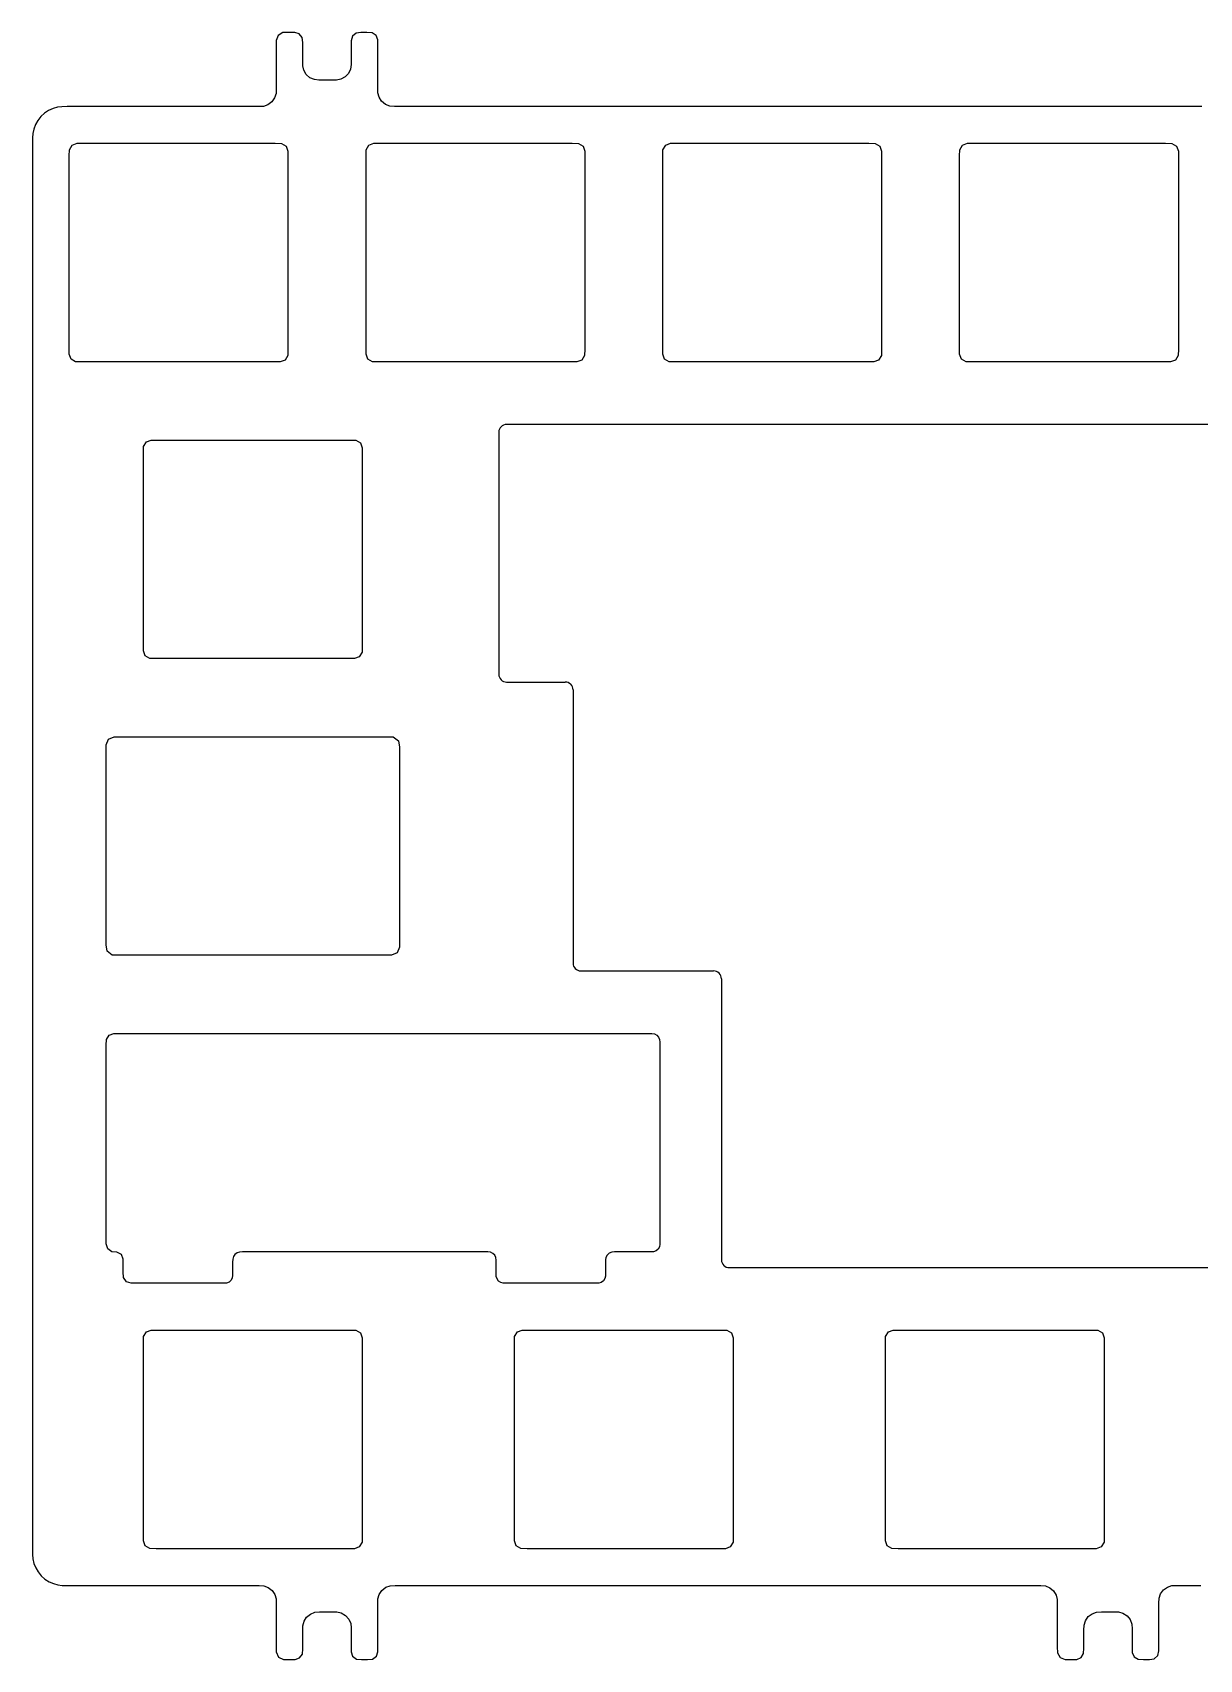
# Model space of a CAD drawing. Extents: x 82 to 366, y 80 to 184.
# Drawn here: x 81.6 to 156.3, y 79.8 to 184 of the extents above; entities that cross this region are included whole.
import ezdxf

# ---------------------------------------------------------------- set-up
doc = ezdxf.new("R2010")
doc.units = 0
doc.layers.get('0').update_dxf_attribs({"linetype": 'CONTINUOUS'})
doc.layers.add('레이어_01', color=18, linetype='CONTINUOUS')

msp = doc.modelspace()

# ---------------------------------------------------------------- linework, layer by layer
for p, q in [((336.425, 158.862), (111.925, 158.862)), ((111.425, 158.362), (111.425, 142.862)), ((111.925, 142.362), (115.675, 142.362)), ((116.175, 141.862), (116.175, 124.362)), ((116.675, 123.862), (125.175, 123.862)), ((125.675, 123.362), (125.675, 105.362)), ((126.175, 104.862), (312.175, 104.862))]:
    msp.add_line(p, q)
for centre, start, end in [((111.925, 158.362), 90, 180), ((111.925, 142.862), 180, 270), ((115.675, 141.862), 0, 90), ((116.675, 124.362), 180, 270), ((125.175, 123.362), 360, 90), ((126.175, 105.362), 180, 270)]:
    msp.add_arc(centre, 0.5, start, end)
at = {"layer": '레이어_01', "color": 7}
for points in [[(156.43014, 179.212373), (156.047274, 179.212373), (155.664407, 179.212373), (155.28154, 179.212373), (154.898673, 179.212373), (154.515807, 179.212373), (154.13294, 179.212373), (153.750073, 179.212373), (153.367206, 179.212373), (152.98434, 179.212373), (152.601473, 179.212373), (152.218606, 179.212373), (151.835739, 179.212373), (151.452873, 179.212373), (151.070006, 179.212373), (150.687139, 179.212373), (150.304273, 179.212373), (149.921406, 179.212373), (149.538539, 179.212373), (149.155672, 179.212373), (148.772806, 179.212373), (148.389939, 179.212373), (148.007072, 179.212373), (147.624205, 179.212373), (147.241339, 179.212373), (146.858472, 179.212373), (146.475605, 179.212373), (146.092738, 179.212373), (145.709872, 179.212373), (145.327005, 179.212373), (144.944138, 179.212373), (144.561271, 179.212373), (144.178405, 179.212373), (143.795538, 179.212373), (143.412671, 179.212373), (143.029804, 179.212373), (142.646938, 179.212373), (142.264071, 179.212373), (141.881204, 179.212373), (141.498337, 179.212373), (141.115471, 179.212373), (140.732604, 179.212373), (140.349737, 179.212373), (139.96687, 179.212373), (139.584004, 179.212373), (139.201137, 179.212373), (138.81827, 179.212373), (138.435403, 179.212373), (138.052537, 179.212373), (137.66967, 179.212373), (137.286803, 179.212373), (136.903936, 179.212373), (136.52107, 179.212373), (136.138203, 179.212373), (135.755336, 179.212373), (135.372469, 179.212373), (134.989603, 179.212373), (134.606736, 179.212373), (134.223869, 179.212373), (133.841002, 179.212373), (133.458136, 179.212373), (133.075269, 179.212373), (132.692402, 179.212373), (132.309535, 179.212373), (131.926669, 179.212373), (131.543802, 179.212373), (131.160935, 179.212373), (130.778069, 179.212373), (130.395202, 179.212373), (130.012335, 179.212373), (129.629468, 179.212373), (129.246602, 179.212373), (128.863735, 179.212373), (128.480868, 179.212373), (128.098001, 179.212373), (127.715135, 179.212373), (127.332268, 179.212373), (126.949401, 179.212373), (126.566534, 179.212373), (126.183668, 179.212373), (125.800801, 179.212373), (125.417934, 179.212373), (125.035067, 179.212373), (124.652201, 179.212373), (124.269334, 179.212373), (123.886467, 179.212373), (123.5036, 179.212373), (123.120734, 179.212373), (122.737867, 179.212373), (122.355, 179.212373), (121.972133, 179.212373), (121.589267, 179.212373), (121.2064, 179.212373), (120.823533, 179.212373), (120.440666, 179.212373), (120.0578, 179.212373), (119.674933, 179.212373), (119.292066, 179.212373), (118.909199, 179.212373), (118.526333, 179.212373), (118.143466, 179.212373), (117.760599, 179.212373), (117.377732, 179.212373), (116.994866, 179.212373), (116.611999, 179.212373), (116.229132, 179.212373), (115.846265, 179.212373), (115.463399, 179.212373), (115.080532, 179.212373), (114.697665, 179.212373), (114.314798, 179.212373), (113.931932, 179.212373), (113.549065, 179.212373), (113.166198, 179.212373), (112.783331, 179.212373), (112.400465, 179.212373), (112.017598, 179.212373), (111.634731, 179.212373), (111.251864, 179.212373), (110.868998, 179.212373), (110.486131, 179.212373), (110.103264, 179.212373), (109.720398, 179.212373), (109.337531, 179.212373), (108.954664, 179.212373), (108.571797, 179.212373), (108.188931, 179.212373), (107.806064, 179.212373), (107.423197, 179.212373), (107.04033, 179.212373), (106.657464, 179.212373), (106.274597, 179.212373), (105.89173, 179.212373), (105.508863, 179.212373), (105.125997, 179.212373), (104.74313, 179.212373), (104.444789, 179.239202), (104.164099, 179.352658), (103.922314, 179.553847), (103.756268, 179.817194), (103.681052, 180.101374), (103.674872, 180.441327), (103.674872, 180.824194), (103.674872, 181.207061), (103.674871, 181.589928), (103.674871, 181.972794), (103.674871, 182.355661), (103.67487, 182.738528), (103.67487, 183.121395), (103.673678, 183.490601), (103.566392, 183.767081), (103.311406, 183.937095), (102.978106, 183.956099), (102.595239, 183.956099), (102.28161, 183.91724), (102.047489, 183.71561), (101.974869, 183.427869), (101.974869, 183.045002), (101.974869, 182.662135), (101.974869, 182.279268), (101.974846, 181.89923), (101.932421, 181.617832), (101.800269, 181.341542), (101.583595, 181.112711), (101.312482, 180.964806), (101.029157, 180.907565), (100.667979, 180.906091), (100.285113, 180.906091), (99.902246, 180.906091), (99.614276, 180.940642), (99.335668, 181.063914), (99.100487, 181.273373), (98.94389, 181.541018), (98.878167, 181.824946), (98.874869, 182.175914), (98.874869, 182.558781), (98.874869, 182.941648), (98.874869, 183.324515), (98.839387, 183.641093), (98.642172, 183.87865), (98.357853, 183.956099), (97.974986, 183.956099), (97.597703, 183.950108), (97.289114, 183.774207), (97.17487, 183.436042), (97.17487, 183.053175), (97.17487, 182.670309), (97.174871, 182.287442), (97.174871, 181.904575), (97.174871, 181.521708), (97.174872, 181.138842), (97.174872, 180.755975), (97.174872, 180.373108), (97.161765, 180.050992), (97.070407, 179.767381), (96.888946, 179.512303), (96.63708, 179.325602), (96.353983, 179.228545), (96.038147, 179.212373), (95.655281, 179.212373), (95.272414, 179.212373), (94.889547, 179.212373), (94.50668, 179.212373), (94.123814, 179.212373), (93.740947, 179.212373), (93.35808, 179.212373), (92.975213, 179.212373), (92.592347, 179.212373), (92.20948, 179.212373), (91.826613, 179.212373), (91.443746, 179.212373), (91.06088, 179.212373), (90.678013, 179.212373), (90.295146, 179.212373), (89.912279, 179.212373), (89.529413, 179.212373), (89.146546, 179.212373), (88.763679, 179.212373), (88.380812, 179.212373), (87.997946, 179.212373), (87.615079, 179.212373), (87.232212, 179.212373), (86.849345, 179.212373), (86.466479, 179.212373), (86.083612, 179.212373), (85.700745, 179.212373), (85.317878, 179.212373), (84.935012, 179.212373), (84.552145, 179.212373), (84.169278, 179.212373), (83.786412, 179.212373), (83.452303, 179.208614), (83.170639, 179.171095), (82.885271, 179.089723), (82.606307, 178.962194), (82.344778, 178.78935), (82.111387, 178.57553), (81.915148, 178.328303), (81.762256, 178.057597), (81.655479, 177.774433), (81.594179, 177.489566), (81.574877, 177.212373)], [(81.574877, 177.212373), (81.574877, 176.829507), (81.574877, 176.44664), (81.574877, 176.063773), (81.574877, 175.680906), (81.574877, 175.29804), (81.574877, 174.915173), (81.574877, 174.532306), (81.574877, 174.149439), (81.574877, 173.766573), (81.574877, 173.383706), (81.574877, 173.000839), (81.574877, 172.617972), (81.574877, 172.235106), (81.574877, 171.852239), (81.574877, 171.469372), (81.574877, 171.086505), (81.574877, 170.703639), (81.574877, 170.320772), (81.574877, 169.937905), (81.574877, 169.555038), (81.574877, 169.172172), (81.574877, 168.789305), (81.574877, 168.406438), (81.574877, 168.023571), (81.574877, 167.640705), (81.574877, 167.257838), (81.574877, 166.874971), (81.574877, 166.492104), (81.574877, 166.109238), (81.574877, 165.726371), (81.574877, 165.343504), (81.574877, 164.960638), (81.574877, 164.577771), (81.574877, 164.194904), (81.574877, 163.812037), (81.574877, 163.429171), (81.574877, 163.046304), (81.574877, 162.663437), (81.574877, 162.28057), (81.574877, 161.897704), (81.574877, 161.514837), (81.574877, 161.13197), (81.574877, 160.749103), (81.574877, 160.366237), (81.574877, 159.98337), (81.574877, 159.600503), (81.574877, 159.217636), (81.574877, 158.83477), (81.574877, 158.451903), (81.574877, 158.069036), (81.574876, 157.686169), (81.574876, 157.303303), (81.574876, 156.920436), (81.574876, 156.537569), (81.574876, 156.154702), (81.574876, 155.771836), (81.574876, 155.388969), (81.574876, 155.006102), (81.574876, 154.623235), (81.574876, 154.240369), (81.574876, 153.857502), (81.574876, 153.474635), (81.574876, 153.091768), (81.574876, 152.708902), (81.574876, 152.326035), (81.574876, 151.943168), (81.574876, 151.560301), (81.574876, 151.177435), (81.574876, 150.794568), (81.574876, 150.411701), (81.574876, 150.028834), (81.574876, 149.645968), (81.574876, 149.263101), (81.574876, 148.880234), (81.574876, 148.497367), (81.574876, 148.114501), (81.574876, 147.731634), (81.574876, 147.348767), (81.574876, 146.9659), (81.574876, 146.583034), (81.574876, 146.200167), (81.574876, 145.8173), (81.574876, 145.434433), (81.574876, 145.051567), (81.574876, 144.6687), (81.574876, 144.285833), (81.574876, 143.902966), (81.574876, 143.5201), (81.574876, 143.137233), (81.574876, 142.754366), (81.574876, 142.371499), (81.574876, 141.988633), (81.574876, 141.605766), (81.574876, 141.222899), (81.574876, 140.840032), (81.574876, 140.457166), (81.574876, 140.074299), (81.574876, 139.691432), (81.574876, 139.308566), (81.574876, 138.925699), (81.574876, 138.542832), (81.574876, 138.159965), (81.574876, 137.777099), (81.574876, 137.394232), (81.574876, 137.011365), (81.574876, 136.628498), (81.574876, 136.245632), (81.574876, 135.862765), (81.574876, 135.479898), (81.574876, 135.097031), (81.574876, 134.714165), (81.574876, 134.331298), (81.574876, 133.948431), (81.574876, 133.565564), (81.574876, 133.182698), (81.574876, 132.799831), (81.574876, 132.416964), (81.574876, 132.034097), (81.574876, 131.651231), (81.574876, 131.268364), (81.574876, 130.885497), (81.574876, 130.50263), (81.574876, 130.119764), (81.574876, 129.736897), (81.574876, 129.35403), (81.574875, 128.971163), (81.574875, 128.588297), (81.574875, 128.20543), (81.574875, 127.822563), (81.574875, 127.439696), (81.574875, 127.05683), (81.574875, 126.673963), (81.574875, 126.291096), (81.574875, 125.908229), (81.574875, 125.525363), (81.574875, 125.142496), (81.574875, 124.759629), (81.574875, 124.376762), (81.574875, 123.993896), (81.574875, 123.611029), (81.574875, 123.228162), (81.574875, 122.845295), (81.574875, 122.462429), (81.574875, 122.079562), (81.574875, 121.696695), (81.574875, 121.313828), (81.574875, 120.930962), (81.574875, 120.548095), (81.574875, 120.165228), (81.574875, 119.782361), (81.574875, 119.399495), (81.574875, 119.016628), (81.574875, 118.633761), (81.574875, 118.250894), (81.574875, 117.868028), (81.574875, 117.485161), (81.574875, 117.102294), (81.574875, 116.719427), (81.574875, 116.336561), (81.574875, 115.953694), (81.574875, 115.570827), (81.574875, 115.18796), (81.574875, 114.805094), (81.574875, 114.422227), (81.574875, 114.03936), (81.574875, 113.656494), (81.574875, 113.273627), (81.574875, 112.89076), (81.574875, 112.507893), (81.574875, 112.125027), (81.574875, 111.74216), (81.574875, 111.359293), (81.574875, 110.976426), (81.574875, 110.59356), (81.574875, 110.210693), (81.574875, 109.827826), (81.574875, 109.444959), (81.574875, 109.062093), (81.574875, 108.679226), (81.574875, 108.296359), (81.574875, 107.913492), (81.574875, 107.530626), (81.574875, 107.147759), (81.574875, 106.764892), (81.574875, 106.382025), (81.574875, 105.999159), (81.574875, 105.616292), (81.574875, 105.233425), (81.574875, 104.850558), (81.574875, 104.467692), (81.574875, 104.084825), (81.574875, 103.701958), (81.574875, 103.319091), (81.574875, 102.936225), (81.574875, 102.553358), (81.574875, 102.170491), (81.574875, 101.787624), (81.574875, 101.404758), (81.574875, 101.021891), (81.574875, 100.639024), (81.574874, 100.256157), (81.574874, 99.873291), (81.574874, 99.490424), (81.574874, 99.107557), (81.574874, 98.72469), (81.574874, 98.341824), (81.574874, 97.958957), (81.574874, 97.57609), (81.574874, 97.193223), (81.574874, 96.810357), (81.574874, 96.42749), (81.574874, 96.044623), (81.574874, 95.661756), (81.574874, 95.27889), (81.574874, 94.896023), (81.574874, 94.513156), (81.574874, 94.130289), (81.574874, 93.747423), (81.574874, 93.364556), (81.574874, 92.981689), (81.574874, 92.598822), (81.574874, 92.215956), (81.574874, 91.833089), (81.574874, 91.450222), (81.574874, 91.067355), (81.574874, 90.684489), (81.574874, 90.301622), (81.574874, 89.918755), (81.574874, 89.535888), (81.574874, 89.153022), (81.574874, 88.770155), (81.574874, 88.387288), (81.574874, 88.004422), (81.574874, 87.621555), (81.574874, 87.238688), (81.574874, 86.855821), (81.575069, 86.484421), (81.59847, 86.206062), (81.664333, 85.920907), (81.775883, 85.638514), (81.933426, 85.369724), (82.133831, 85.125508), (82.370574, 84.915607), (82.634409, 84.747288), (82.914536, 84.62453), (83.199964, 84.547827), (83.480739, 84.51459), (83.825827, 84.512373), (84.208694, 84.512373), (84.59156, 84.512373), (84.974427, 84.512373), (85.357294, 84.512373), (85.740161, 84.512373), (86.123027, 84.512373), (86.505894, 84.512373), (86.888761, 84.512373), (87.271628, 84.512373), (87.654494, 84.512373), (88.037361, 84.512373), (88.420228, 84.512373), (88.803095, 84.512373), (89.185961, 84.512373), (89.568828, 84.512373), (89.951695, 84.512373), (90.334562, 84.512373), (90.717428, 84.512373), (91.100295, 84.512373), (91.483162, 84.512373), (91.866029, 84.512373), (92.248895, 84.512373), (92.631762, 84.512373), (93.014629, 84.512373), (93.397496, 84.512373), (93.780362, 84.512373), (94.163229, 84.512373), (94.546096, 84.512373), (94.928963, 84.512373), (95.311829, 84.512373), (95.694696, 84.512373), (96.077563, 84.512373), (96.383307, 84.49041), (96.665196, 84.383914), (96.911418, 84.188761), (97.084069, 83.928741), (97.166088, 83.644632), (97.174872, 83.312223), (97.174872, 82.929356), (97.174872, 82.54649), (97.174871, 82.163623), (97.174871, 81.780756), (97.174871, 81.397889), (97.17487, 81.015023), (97.17487, 80.632156), (97.175192, 80.250705), (97.313555, 79.923029), (97.634577, 79.770274), (98.014401, 79.768648), (98.390808, 79.768902), (98.668939, 79.864268), (98.849992, 80.112896), (98.874869, 80.439647), (98.874869, 80.822513), (98.874869, 81.20538), (98.874869, 81.588247), (98.88093, 81.928587), (98.955806, 82.212766), (99.121517, 82.476273), (99.363073, 82.677762), (99.643697, 82.791568), (99.941661, 82.818655), (100.324528, 82.818655), (100.707394, 82.818655), (101.057723, 82.815217), (101.341678, 82.748952), (101.609089, 82.591808), (101.818081, 82.356236), (101.940789, 82.077495), (101.974869, 81.78893), (101.974869, 81.406063), (101.974869, 81.023196), (101.974869, 80.640329), (101.974932, 80.260713), (102.065133, 79.982088), (102.310773, 79.796342), (102.634654, 79.768648), (103.017521, 79.768648), (103.340776, 79.796975), (103.585751, 79.983732), (103.674831, 80.262446), (103.67487, 80.642767), (103.67487, 81.025633), (103.674871, 81.4085), (103.674871, 81.791367), (103.674871, 82.174234), (103.674872, 82.5571), (103.674872, 82.939967), (103.674872, 83.322834), (103.68472, 83.652368), (103.769206, 83.936366), (103.944199, 84.195101), (104.191937, 84.388029), (104.474167, 84.492025), (104.782544, 84.512373), (105.165411, 84.512373), (105.548278, 84.512373), (105.931145, 84.512373), (106.314011, 84.512373), (106.696878, 84.512373), (107.079745, 84.512373), (107.462612, 84.512373), (107.845478, 84.512373), (108.228345, 84.512373), (108.611212, 84.512373), (108.994079, 84.512373), (109.376945, 84.512373), (109.759812, 84.512373), (110.142679, 84.512373), (110.525546, 84.512373), (110.908412, 84.512373), (111.291279, 84.512373), (111.674146, 84.512373), (112.057013, 84.512373), (112.439879, 84.512373), (112.822746, 84.512373), (113.205613, 84.512373), (113.58848, 84.512373), (113.971346, 84.512373), (114.354213, 84.512373), (114.73708, 84.512373), (115.119947, 84.512373), (115.502813, 84.512373), (115.88568, 84.512373), (116.268547, 84.512373), (116.651414, 84.512373), (117.03428, 84.512373), (117.417147, 84.512373), (117.800014, 84.512373), (118.182881, 84.512373), (118.565747, 84.512373), (118.948614, 84.512373), (119.331481, 84.512373), (119.714348, 84.512373), (120.097214, 84.512373), (120.480081, 84.512373), (120.862948, 84.512373), (121.245815, 84.512373), (121.628681, 84.512373), (122.011548, 84.512373), (122.394415, 84.512373), (122.777281, 84.512373), (123.160148, 84.512373), (123.543015, 84.512373), (123.925882, 84.512373), (124.308748, 84.512373), (124.691615, 84.512373), (125.074482, 84.512373), (125.457349, 84.512373), (125.840215, 84.512373), (126.223082, 84.512373), (126.605949, 84.512373), (126.988816, 84.512373), (127.371682, 84.512373), (127.754549, 84.512373), (128.137416, 84.512373), (128.520283, 84.512373), (128.903149, 84.512373), (129.286016, 84.512373), (129.668883, 84.512373), (130.05175, 84.512373), (130.434616, 84.512373), (130.817483, 84.512373), (131.20035, 84.512373), (131.583217, 84.512373), (131.966083, 84.512373), (132.34895, 84.512373), (132.731817, 84.512373), (133.114684, 84.512373), (133.49755, 84.512373), (133.880417, 84.512373), (134.263284, 84.512373), (134.646151, 84.512373), (135.029017, 84.512373), (135.411884, 84.512373), (135.794751, 84.512373), (136.177618, 84.512373), (136.560484, 84.512373), (136.943351, 84.512373), (137.326218, 84.512373), (137.709085, 84.512373), (138.091951, 84.512373), (138.474818, 84.512373), (138.857685, 84.512373), (139.240552, 84.512373), (139.623418, 84.512373), (140.006285, 84.512373), (140.389152, 84.512373), (140.772019, 84.512373), (141.154885, 84.512373), (141.537752, 84.512373), (141.920619, 84.512373), (142.303486, 84.512373), (142.686352, 84.512373), (143.069219, 84.512373), (143.452086, 84.512373), (143.834953, 84.512373), (144.217819, 84.512373), (144.600686, 84.512373), (144.983553, 84.512373), (145.36642, 84.512373), (145.749286, 84.512373), (146.132153, 84.512373), (146.424032, 84.480836), (146.703498, 84.361228), (146.941215, 84.154805), (147.101365, 83.888686), (147.170611, 83.604591), (147.174872, 83.257629), (147.174872, 82.874763), (147.174872, 82.491896), (147.174871, 82.109029), (147.174871, 81.726162), (147.174871, 81.343296), (147.17487, 80.960429), (147.17487, 80.577562), (147.179644, 80.199714), (147.350436, 79.888197), (147.686128, 79.768648), (148.068995, 79.768648), (148.430395, 79.77174), (148.704153, 79.892387), (148.86146, 80.153631), (148.874869, 80.49424), (148.874869, 80.877107), (148.874869, 81.259974), (148.874869, 81.642841), (148.886203, 81.968786), (148.973939, 82.252619), (149.152002, 82.509643), (149.401713, 82.699634), (149.684372, 82.800343), (149.996255, 82.818655), (150.379121, 82.818655), (150.761988, 82.818655), (151.097669, 82.811087), (151.381826, 82.732103), (151.643346, 82.562388), (151.841199, 82.318127), (151.950796, 82.036755), (151.974869, 81.734336), (151.974869, 81.351469), (151.974869, 80.968602), (151.974869, 80.585736), (151.977113, 80.221328), (152.092565, 79.9464), (152.351484, 79.784111), (152.689248, 79.768648), (153.072115, 79.768648), (153.381042, 79.813134), (153.609525, 80.021515), (153.67487, 80.314494), (153.67487, 80.69736), (153.67487, 81.080227), (153.674871, 81.463094), (153.674871, 81.84596), (153.674871, 82.228827), (153.674872, 82.611694), (153.674872, 82.994561), (153.674873, 83.377427), (153.691283, 83.692793), (153.78875, 83.975825), (153.975811, 84.227436), (154.231092, 84.408509), (154.514713, 84.499465), (154.837138, 84.512373), (155.220005, 84.512373), (155.602872, 84.512373), (155.985739, 84.512373), (156.368605, 84.512373)], [(97.424877, 162.862373), (96.987377, 162.862373), (96.549877, 162.862373), (96.112377, 162.862373), (95.674877, 162.862373), (95.237377, 162.862373), (94.799877, 162.862373), (94.362377, 162.862373), (93.924877, 162.862373), (93.487377, 162.862373), (93.049877, 162.862373), (92.612377, 162.862373), (92.174877, 162.862373), (91.737377, 162.862373), (91.299877, 162.862373), (90.862377, 162.862373), (90.424877, 162.862373), (89.987377, 162.862373), (89.549877, 162.862373), (89.112377, 162.862373), (88.674877, 162.862373), (88.237377, 162.862373), (87.799877, 162.862373), (87.362377, 162.862373), (86.924877, 162.862373), (86.487377, 162.862373), (86.049877, 162.862373), (85.612377, 162.862373), (85.174877, 162.862373), (84.737377, 162.862373), (84.333896, 162.870721), (84.036701, 163.047224), (83.924877, 163.362373), (83.924877, 163.799873), (83.924877, 164.237373), (83.924877, 164.674873), (83.924877, 165.112373), (83.924877, 165.549873), (83.924877, 165.987373), (83.924877, 166.424873), (83.924877, 166.862373), (83.924877, 167.299873), (83.924877, 167.737373), (83.924877, 168.174873), (83.924877, 168.612373), (83.924877, 169.049873), (83.924877, 169.487373), (83.924877, 169.924873), (83.924877, 170.362373), (83.924877, 170.799873), (83.924877, 171.237373), (83.924877, 171.674873), (83.924877, 172.112373), (83.924877, 172.549873), (83.924877, 172.987373), (83.924877, 173.424873), (83.924877, 173.862373), (83.924877, 174.299873), (83.924877, 174.737373), (83.924877, 175.174873), (83.924877, 175.612373), (83.924877, 176.049873), (83.933225, 176.453355), (84.109728, 176.75055), (84.424877, 176.862373)], [(84.424877, 176.862373), (84.862377, 176.862373), (85.299877, 176.862373), (85.737377, 176.862373), (86.174877, 176.862373), (86.612377, 176.862373), (87.049877, 176.862373), (87.487377, 176.862373), (87.924877, 176.862373), (88.362377, 176.862373), (88.799877, 176.862373), (89.237377, 176.862373), (89.674877, 176.862373), (90.112377, 176.862373), (90.549877, 176.862373), (90.987377, 176.862373), (91.424877, 176.862373), (91.862377, 176.862373), (92.299877, 176.862373), (92.737377, 176.862373), (93.174877, 176.862373), (93.612377, 176.862373), (94.049877, 176.862373), (94.487377, 176.862373), (94.924877, 176.862373), (95.362377, 176.862373), (95.799877, 176.862373), (96.237377, 176.862373), (96.674877, 176.862373), (97.112377, 176.862373), (97.515859, 176.854026), (97.813054, 176.677522), (97.924877, 176.362373), (97.924877, 175.924873), (97.924877, 175.487373), (97.924877, 175.049873), (97.924877, 174.612373), (97.924877, 174.174873), (97.924877, 173.737373), (97.924877, 173.299873), (97.924877, 172.862373), (97.924877, 172.424873), (97.924877, 171.987373), (97.924877, 171.549873), (97.924877, 171.112373), (97.924877, 170.674873), (97.924877, 170.237373), (97.924877, 169.799873), (97.924877, 169.362373), (97.924877, 168.924873), (97.924877, 168.487373), (97.924877, 168.049873), (97.924877, 167.612373), (97.924877, 167.174873), (97.924877, 166.737373), (97.924877, 166.299873), (97.924877, 165.862373), (97.924877, 165.424873), (97.924877, 164.987373), (97.924877, 164.549873), (97.924877, 164.112373), (97.924877, 163.674873), (97.91653, 163.271392), (97.740026, 162.974197), (97.424877, 162.862373)], [(116.424877, 162.862373), (115.987377, 162.862373), (115.549877, 162.862373), (115.112377, 162.862373), (114.674877, 162.862373), (114.237377, 162.862373), (113.799877, 162.862373), (113.362377, 162.862373), (112.924877, 162.862373), (112.487377, 162.862373), (112.049877, 162.862373), (111.612377, 162.862373), (111.174877, 162.862373), (110.737377, 162.862373), (110.299877, 162.862373), (109.862377, 162.862373), (109.424877, 162.862373), (108.987377, 162.862373), (108.549877, 162.862373), (108.112377, 162.862373), (107.674877, 162.862373), (107.237377, 162.862373), (106.799877, 162.862373), (106.362377, 162.862373), (105.924877, 162.862373), (105.487377, 162.862373), (105.049877, 162.862373), (104.612377, 162.862373), (104.174877, 162.862373), (103.737377, 162.862373), (103.333896, 162.870721), (103.036701, 163.047224), (102.924877, 163.362373), (102.924877, 163.799873), (102.924877, 164.237373), (102.924877, 164.674873), (102.924877, 165.112373), (102.924877, 165.549873), (102.924877, 165.987373), (102.924877, 166.424873), (102.924877, 166.862373), (102.924877, 167.299873), (102.924877, 167.737373), (102.924877, 168.174873), (102.924877, 168.612373), (102.924877, 169.049873), (102.924877, 169.487373), (102.924877, 169.924873), (102.924877, 170.362373), (102.924877, 170.799873), (102.924877, 171.237373), (102.924877, 171.674873), (102.924877, 172.112373), (102.924877, 172.549873), (102.924877, 172.987373), (102.924877, 173.424873), (102.924877, 173.862373), (102.924877, 174.299873), (102.924877, 174.737373), (102.924877, 175.174873), (102.924877, 175.612373), (102.924877, 176.049873), (102.933225, 176.453355), (103.109728, 176.75055), (103.424877, 176.862373)], [(103.424877, 176.862373), (103.862377, 176.862373), (104.299877, 176.862373), (104.737377, 176.862373), (105.174877, 176.862373), (105.612377, 176.862373), (106.049877, 176.862373), (106.487377, 176.862373), (106.924877, 176.862373), (107.362377, 176.862373), (107.799877, 176.862373), (108.237377, 176.862373), (108.674877, 176.862373), (109.112377, 176.862373), (109.549877, 176.862373), (109.987377, 176.862373), (110.424877, 176.862373), (110.862377, 176.862373), (111.299877, 176.862373), (111.737377, 176.862373), (112.174877, 176.862373), (112.612377, 176.862373), (113.049877, 176.862373), (113.487377, 176.862373), (113.924877, 176.862373), (114.362377, 176.862373), (114.799877, 176.862373), (115.237377, 176.862373), (115.674877, 176.862373), (116.112377, 176.862373), (116.515859, 176.854026), (116.813054, 176.677522), (116.924877, 176.362373), (116.924877, 175.924873), (116.924877, 175.487373), (116.924877, 175.049873), (116.924877, 174.612373), (116.924877, 174.174873), (116.924877, 173.737373), (116.924877, 173.299873), (116.924877, 172.862373), (116.924877, 172.424873), (116.924877, 171.987373), (116.924877, 171.549873), (116.924877, 171.112373), (116.924877, 170.674873), (116.924877, 170.237373), (116.924877, 169.799873), (116.924877, 169.362373), (116.924877, 168.924873), (116.924877, 168.487373), (116.924877, 168.049873), (116.924877, 167.612373), (116.924877, 167.174873), (116.924877, 166.737373), (116.924877, 166.299873), (116.924877, 165.862373), (116.924877, 165.424873), (116.924877, 164.987373), (116.924877, 164.549873), (116.924877, 164.112373), (116.924877, 163.674873), (116.91653, 163.271392), (116.740026, 162.974197), (116.424877, 162.862373)], [(135.424877, 162.862373), (134.987377, 162.862373), (134.549877, 162.862373), (134.112377, 162.862373), (133.674877, 162.862373), (133.237377, 162.862373), (132.799877, 162.862373), (132.362377, 162.862373), (131.924877, 162.862373), (131.487377, 162.862373), (131.049877, 162.862373), (130.612377, 162.862373), (130.174877, 162.862373), (129.737377, 162.862373), (129.299877, 162.862373), (128.862377, 162.862373), (128.424877, 162.862373), (127.987377, 162.862373), (127.549877, 162.862373), (127.112377, 162.862373), (126.674877, 162.862373), (126.237377, 162.862373), (125.799877, 162.862373), (125.362377, 162.862373), (124.924877, 162.862373), (124.487377, 162.862373), (124.049877, 162.862373), (123.612377, 162.862373), (123.174877, 162.862373), (122.737377, 162.862373), (122.333896, 162.870721), (122.036701, 163.047224), (121.924877, 163.362373), (121.924877, 163.799873), (121.924877, 164.237373), (121.924877, 164.674873), (121.924877, 165.112373), (121.924877, 165.549873), (121.924877, 165.987373), (121.924877, 166.424873), (121.924877, 166.862373), (121.924877, 167.299873), (121.924877, 167.737373), (121.924877, 168.174873), (121.924877, 168.612373), (121.924877, 169.049873), (121.924877, 169.487373), (121.924877, 169.924873), (121.924877, 170.362373), (121.924877, 170.799873), (121.924877, 171.237373), (121.924877, 171.674873), (121.924877, 172.112373), (121.924877, 172.549873), (121.924877, 172.987373), (121.924877, 173.424873), (121.924877, 173.862373), (121.924877, 174.299873), (121.924877, 174.737373), (121.924877, 175.174873), (121.924877, 175.612373), (121.924877, 176.049873), (121.933225, 176.453355), (122.109728, 176.75055), (122.424877, 176.862373)], [(122.424877, 176.862373), (122.862377, 176.862373), (123.299877, 176.862373), (123.737377, 176.862373), (124.174877, 176.862373), (124.612377, 176.862373), (125.049877, 176.862373), (125.487377, 176.862373), (125.924877, 176.862373), (126.362377, 176.862373), (126.799877, 176.862373), (127.237377, 176.862373), (127.674877, 176.862373), (128.112377, 176.862373), (128.549877, 176.862373), (128.987377, 176.862373), (129.424877, 176.862373), (129.862377, 176.862373), (130.299877, 176.862373), (130.737377, 176.862373), (131.174877, 176.862373), (131.612377, 176.862373), (132.049877, 176.862373), (132.487377, 176.862373), (132.924877, 176.862373), (133.362377, 176.862373), (133.799877, 176.862373), (134.237377, 176.862373), (134.674877, 176.862373), (135.112377, 176.862373), (135.515859, 176.854026), (135.813054, 176.677522), (135.924877, 176.362373), (135.924877, 175.924873), (135.924877, 175.487373), (135.924877, 175.049873), (135.924877, 174.612373), (135.924877, 174.174873), (135.924877, 173.737373), (135.924877, 173.299873), (135.924877, 172.862373), (135.924877, 172.424873), (135.924877, 171.987373), (135.924877, 171.549873), (135.924877, 171.112373), (135.924877, 170.674873), (135.924877, 170.237373), (135.924877, 169.799873), (135.924877, 169.362373), (135.924877, 168.924873), (135.924877, 168.487373), (135.924877, 168.049873), (135.924877, 167.612373), (135.924877, 167.174873), (135.924877, 166.737373), (135.924877, 166.299873), (135.924877, 165.862373), (135.924877, 165.424873), (135.924877, 164.987373), (135.924877, 164.549873), (135.924877, 164.112373), (135.924877, 163.674873), (135.91653, 163.271392), (135.740026, 162.974197), (135.424877, 162.862373)], [(154.424877, 162.862373), (153.987377, 162.862373), (153.549877, 162.862373), (153.112377, 162.862373), (152.674877, 162.862373), (152.237377, 162.862373), (151.799877, 162.862373), (151.362377, 162.862373), (150.924877, 162.862373), (150.487377, 162.862373), (150.049877, 162.862373), (149.612377, 162.862373), (149.174877, 162.862373), (148.737377, 162.862373), (148.299877, 162.862373), (147.862377, 162.862373), (147.424877, 162.862373), (146.987377, 162.862373), (146.549877, 162.862373), (146.112377, 162.862373), (145.674877, 162.862373), (145.237377, 162.862373), (144.799877, 162.862373), (144.362377, 162.862373), (143.924877, 162.862373), (143.487377, 162.862373), (143.049877, 162.862373), (142.612377, 162.862373), (142.174877, 162.862373), (141.737377, 162.862373), (141.333896, 162.870721), (141.036701, 163.047224), (140.924877, 163.362373), (140.924877, 163.799873), (140.924877, 164.237373), (140.924877, 164.674873), (140.924877, 165.112373), (140.924877, 165.549873), (140.924877, 165.987373), (140.924877, 166.424873), (140.924877, 166.862373), (140.924877, 167.299873), (140.924877, 167.737373), (140.924877, 168.174873), (140.924877, 168.612373), (140.924877, 169.049873), (140.924877, 169.487373), (140.924877, 169.924873), (140.924877, 170.362373), (140.924877, 170.799873), (140.924877, 171.237373), (140.924877, 171.674873), (140.924877, 172.112373), (140.924877, 172.549873), (140.924877, 172.987373), (140.924877, 173.424873), (140.924877, 173.862373), (140.924877, 174.299873), (140.924877, 174.737373), (140.924877, 175.174873), (140.924877, 175.612373), (140.924877, 176.049873), (140.933225, 176.453355), (141.109728, 176.75055), (141.424877, 176.862373)], [(141.424877, 176.862373), (141.862377, 176.862373), (142.299877, 176.862373), (142.737377, 176.862373), (143.174877, 176.862373), (143.612377, 176.862373), (144.049877, 176.862373), (144.487377, 176.862373), (144.924877, 176.862373), (145.362377, 176.862373), (145.799877, 176.862373), (146.237377, 176.862373), (146.674877, 176.862373), (147.112377, 176.862373), (147.549877, 176.862373), (147.987377, 176.862373), (148.424877, 176.862373), (148.862377, 176.862373), (149.299877, 176.862373), (149.737377, 176.862373), (150.174877, 176.862373), (150.612377, 176.862373), (151.049877, 176.862373), (151.487377, 176.862373), (151.924877, 176.862373), (152.362377, 176.862373), (152.799877, 176.862373), (153.237377, 176.862373), (153.674877, 176.862373), (154.112377, 176.862373), (154.515859, 176.854026), (154.813054, 176.677522), (154.924877, 176.362373), (154.924877, 175.924873), (154.924877, 175.487373), (154.924877, 175.049873), (154.924877, 174.612373), (154.924877, 174.174873), (154.924877, 173.737373), (154.924877, 173.299873), (154.924877, 172.862373), (154.924877, 172.424873), (154.924877, 171.987373), (154.924877, 171.549873), (154.924877, 171.112373), (154.924877, 170.674873), (154.924877, 170.237373), (154.924877, 169.799873), (154.924877, 169.362373), (154.924877, 168.924873), (154.924877, 168.487373), (154.924877, 168.049873), (154.924877, 167.612373), (154.924877, 167.174873), (154.924877, 166.737373), (154.924877, 166.299873), (154.924877, 165.862373), (154.924877, 165.424873), (154.924877, 164.987373), (154.924877, 164.549873), (154.924877, 164.112373), (154.924877, 163.674873), (154.91653, 163.271392), (154.740026, 162.974197), (154.424877, 162.862373)], [(102.174877, 143.862373), (101.737377, 143.862373), (101.299877, 143.862373), (100.862377, 143.862373), (100.424877, 143.862373), (99.987377, 143.862373), (99.549877, 143.862373), (99.112377, 143.862373), (98.674877, 143.862373), (98.237377, 143.862373), (97.799877, 143.862373), (97.362377, 143.862373), (96.924877, 143.862373), (96.487377, 143.862373), (96.049877, 143.862373), (95.612377, 143.862373), (95.174877, 143.862373), (94.737377, 143.862373), (94.299877, 143.862373), (93.862377, 143.862373), (93.424877, 143.862373), (92.987377, 143.862373), (92.549877, 143.862373), (92.112377, 143.862373), (91.674877, 143.862373), (91.237377, 143.862373), (90.799877, 143.862373), (90.362377, 143.862373), (89.924877, 143.862373), (89.487377, 143.862373), (89.083896, 143.870721), (88.786701, 144.047224), (88.674877, 144.362373), (88.674877, 144.799873), (88.674877, 145.237373), (88.674877, 145.674873), (88.674877, 146.112373), (88.674877, 146.549873), (88.674877, 146.987373), (88.674877, 147.424873), (88.674877, 147.862373), (88.674877, 148.299873), (88.674877, 148.737373), (88.674877, 149.174873), (88.674877, 149.612373), (88.674877, 150.049873), (88.674877, 150.487373), (88.674877, 150.924873), (88.674877, 151.362373), (88.674877, 151.799873), (88.674877, 152.237373), (88.674877, 152.674873), (88.674877, 153.112373), (88.674877, 153.549873), (88.674877, 153.987373), (88.674877, 154.424873), (88.674877, 154.862373), (88.674877, 155.299873), (88.674877, 155.737373), (88.674877, 156.174873), (88.674877, 156.612373), (88.674877, 157.049873), (88.683225, 157.453355), (88.859728, 157.75055), (89.174877, 157.862373)], [(89.174877, 157.862373), (89.612377, 157.862373), (90.049877, 157.862373), (90.487377, 157.862373), (90.924877, 157.862373), (91.362377, 157.862373), (91.799877, 157.862373), (92.237377, 157.862373), (92.674877, 157.862373), (93.112377, 157.862373), (93.549877, 157.862373), (93.987377, 157.862373), (94.424877, 157.862373), (94.862377, 157.862373), (95.299877, 157.862373), (95.737377, 157.862373), (96.174877, 157.862373), (96.612377, 157.862373), (97.049877, 157.862373), (97.487377, 157.862373), (97.924877, 157.862373), (98.362377, 157.862373), (98.799877, 157.862373), (99.237377, 157.862373), (99.674877, 157.862373), (100.112377, 157.862373), (100.549877, 157.862373), (100.987377, 157.862373), (101.424877, 157.862373), (101.862377, 157.862373), (102.265859, 157.854026), (102.563054, 157.677522), (102.674877, 157.362373), (102.674877, 156.924873), (102.674877, 156.487373), (102.674877, 156.049873), (102.674877, 155.612373), (102.674877, 155.174873), (102.674877, 154.737373), (102.674877, 154.299873), (102.674877, 153.862373), (102.674877, 153.424873), (102.674877, 152.987373), (102.674877, 152.549873), (102.674877, 152.112373), (102.674877, 151.674873), (102.674877, 151.237373), (102.674877, 150.799873), (102.674877, 150.362373), (102.674877, 149.924873), (102.674877, 149.487373), (102.674877, 149.049873), (102.674877, 148.612373), (102.674877, 148.174873), (102.674877, 147.737373), (102.674877, 147.299873), (102.674877, 146.862373), (102.674877, 146.424873), (102.674877, 145.987373), (102.674877, 145.549873), (102.674877, 145.112373), (102.674877, 144.674873), (102.66653, 144.271392), (102.490026, 143.974197), (102.174877, 143.862373)], [(104.556127, 124.862373), (104.044213, 124.862373), (103.532299, 124.862373), (103.020385, 124.862373), (102.508471, 124.862373), (101.996557, 124.862373), (101.484643, 124.862373), (100.972729, 124.862373), (100.460815, 124.862373), (99.948901, 124.862373), (99.436987, 124.862373), (98.925073, 124.862373), (98.413158, 124.862373), (97.901244, 124.862373), (97.38933, 124.862373), (96.877416, 124.862373), (96.365502, 124.862373), (95.853588, 124.862373), (95.341674, 124.862373), (94.82976, 124.862373), (94.317846, 124.862373), (93.805932, 124.862373), (93.294018, 124.862373), (92.782104, 124.862373), (92.27019, 124.862373), (91.758276, 124.862373), (91.246362, 124.862373), (90.734448, 124.862373), (90.222533, 124.862373), (89.710619, 124.862373), (89.198705, 124.862373), (88.686791, 124.862373), (88.174877, 124.862373), (87.662963, 124.862373), (87.151049, 124.862373), (86.680686, 124.875296), (86.357601, 125.117668), (86.293627, 125.540694), (86.293627, 126.052608), (86.293627, 126.564522), (86.293627, 127.076436), (86.293627, 127.58835), (86.293627, 128.100264), (86.293627, 128.612178), (86.293627, 129.124092), (86.293627, 129.636006), (86.293627, 130.14792), (86.293627, 130.659834), (86.293627, 131.171748), (86.293627, 131.683662), (86.293627, 132.195576), (86.293627, 132.70749), (86.293627, 133.219405), (86.293627, 133.731319), (86.293627, 134.243233), (86.293627, 134.755147), (86.293627, 135.267061), (86.293627, 135.778975), (86.293627, 136.290889), (86.293627, 136.802803), (86.293627, 137.314717), (86.293627, 137.826631), (86.293627, 138.338545), (86.433164, 138.708879), (86.793627, 138.862373)], [(86.793627, 138.862373), (87.305541, 138.862373), (87.817455, 138.862373), (88.329369, 138.862373), (88.841283, 138.862373), (89.353198, 138.862373), (89.865112, 138.862373), (90.377026, 138.862373), (90.88894, 138.862373), (91.400854, 138.862373), (91.912768, 138.862373), (92.424682, 138.862373), (92.936596, 138.862373), (93.44851, 138.862373), (93.960424, 138.862373), (94.472338, 138.862373), (94.984252, 138.862373), (95.496166, 138.862373), (96.00808, 138.862373), (96.519994, 138.862373), (97.031908, 138.862373), (97.543823, 138.862373), (98.055737, 138.862373), (98.567651, 138.862373), (99.079565, 138.862373), (99.591479, 138.862373), (100.103393, 138.862373), (100.615307, 138.862373), (101.127221, 138.862373), (101.639135, 138.862373), (102.151049, 138.862373), (102.662963, 138.862373), (103.174877, 138.862373), (103.686791, 138.862373), (104.198705, 138.862373), (104.669069, 138.849451), (104.992154, 138.607079), (105.056127, 138.184053), (105.056127, 137.672139), (105.056127, 137.160225), (105.056127, 136.648311), (105.056127, 136.136397), (105.056127, 135.624483), (105.056127, 135.112569), (105.056127, 134.600655), (105.056127, 134.08874), (105.056127, 133.576826), (105.056127, 133.064912), (105.056127, 132.552998), (105.056127, 132.041084), (105.056127, 131.52917), (105.056127, 131.017256), (105.056127, 130.505342), (105.056127, 129.993428), (105.056127, 129.481514), (105.056127, 128.9696), (105.056127, 128.457686), (105.056127, 127.945772), (105.056127, 127.433858), (105.056127, 126.921944), (105.056127, 126.41003), (105.056127, 125.898115), (105.056127, 125.386201), (104.91659, 125.015867), (104.556127, 124.862373)], [(87.884408, 103.862373), (87.586995, 103.960446), (87.402019, 104.230839), (87.384408, 104.59327), (87.384408, 105.003569), (87.383043, 105.399292), (87.259612, 105.69286), (86.97755, 105.853621), (86.65394, 105.883398), (86.387793, 106.07564), (86.297408, 106.378362), (86.297408, 106.78866), (86.297408, 107.198959), (86.297408, 107.609258), (86.297408, 108.019557), (86.297408, 108.429856), (86.297408, 108.840155), (86.297408, 109.250453), (86.297408, 109.660752), (86.297408, 110.071051), (86.297408, 110.48135), (86.297408, 110.891649), (86.297408, 111.301948), (86.297408, 111.712246), (86.297408, 112.122545), (86.297408, 112.532844), (86.297408, 112.943143), (86.297408, 113.353442), (86.297408, 113.76374), (86.297408, 114.174039), (86.297408, 114.584338), (86.297408, 114.994637), (86.297408, 115.404936), (86.297408, 115.815235), (86.297408, 116.225533), (86.297408, 116.635832), (86.297408, 117.046131), (86.297408, 117.45643), (86.297408, 117.866729), (86.297408, 118.277028), (86.297408, 118.687326), (86.297408, 119.097625), (86.308833, 119.468648), (86.478011, 119.747062), (86.773245, 119.861789), (87.173855, 119.862373), (87.584154, 119.862373), (87.994453, 119.862373), (88.404751, 119.862373), (88.81505, 119.862373), (89.225349, 119.862373), (89.635648, 119.862373), (90.045947, 119.862373), (90.456246, 119.862373), (90.866544, 119.862373), (91.276843, 119.862373), (91.687142, 119.862373), (92.097441, 119.862373), (92.50774, 119.862373), (92.918039, 119.862373), (93.328337, 119.862373), (93.738636, 119.862373), (94.148935, 119.862373), (94.559234, 119.862373), (94.969533, 119.862373), (95.379832, 119.862373), (95.79013, 119.862373), (96.200429, 119.862373), (96.610728, 119.862373), (97.021027, 119.862373), (97.431326, 119.862373), (97.841625, 119.862373), (98.251923, 119.862373), (98.662222, 119.862373), (99.072521, 119.862373), (99.48282, 119.862373), (99.893119, 119.862373), (100.303418, 119.862373), (100.713716, 119.862373), (101.124015, 119.862373), (101.534314, 119.862373), (101.944613, 119.862373), (102.354912, 119.862373), (102.76521, 119.862373), (103.175509, 119.862373), (103.585808, 119.862373), (103.996107, 119.862373), (104.406406, 119.862373), (104.816705, 119.862373), (105.227003, 119.862373), (105.637302, 119.862373), (106.047601, 119.862373), (106.4579, 119.862373), (106.868199, 119.862373), (107.278498, 119.862373), (107.688796, 119.862373), (108.099095, 119.862373), (108.509394, 119.862373), (108.919693, 119.862373), (109.329992, 119.862373), (109.740291, 119.862373), (110.150589, 119.862373), (110.560888, 119.862373), (110.971187, 119.862373), (111.381486, 119.862373), (111.791785, 119.862373), (112.202084, 119.862373), (112.612382, 119.862373), (113.022681, 119.862373), (113.43298, 119.862373), (113.843279, 119.862373), (114.253578, 119.862373), (114.663876, 119.862373), (115.074175, 119.862373), (115.484474, 119.862373), (115.894773, 119.862373), (116.305072, 119.862373), (116.715371, 119.862373), (117.125669, 119.862373), (117.535968, 119.862373), (117.946267, 119.862373), (118.356566, 119.862373), (118.766865, 119.862373), (119.177164, 119.862373), (119.587462, 119.862373), (119.997761, 119.862373), (120.40806, 119.862373), (120.818359, 119.862373), (121.228658, 119.862373)], [(121.228658, 119.862373), (121.384718, 119.837395), (121.535443, 119.757193), (121.652384, 119.627808), (121.716353, 119.472614), (121.728658, 119.300962), (121.728658, 119.08868), (121.728658, 118.876398), (121.728658, 118.664115), (121.728658, 118.451833), (121.728658, 118.239551), (121.728658, 118.027269), (121.728658, 117.814987), (121.728658, 117.602704), (121.728658, 117.390422), (121.728658, 117.17814), (121.728658, 116.965858), (121.728658, 116.753575), (121.728658, 116.541293), (121.728658, 116.329011), (121.728658, 116.116729), (121.728658, 115.904447), (121.728658, 115.692164), (121.728658, 115.479882), (121.728658, 115.2676), (121.728658, 115.055318), (121.728658, 114.843035), (121.728658, 114.630753), (121.728658, 114.418471), (121.728658, 114.206189), (121.728658, 113.993907), (121.728658, 113.781624), (121.728658, 113.569342), (121.728658, 113.35706), (121.728658, 113.144778), (121.728658, 112.932495), (121.728658, 112.720213), (121.728658, 112.507931), (121.728658, 112.295649), (121.728658, 112.083366), (121.728658, 111.871084), (121.728658, 111.658802), (121.728658, 111.44652), (121.728658, 111.234238), (121.728658, 111.021955), (121.728658, 110.809673), (121.728658, 110.597391), (121.728658, 110.385109), (121.728658, 110.172826), (121.728658, 109.960544), (121.728658, 109.748262), (121.728658, 109.53598), (121.728658, 109.323698), (121.728658, 109.111415), (121.728658, 108.899133), (121.728658, 108.686851), (121.728658, 108.474569), (121.728658, 108.262286), (121.728658, 108.050004), (121.728658, 107.837722), (121.728658, 107.62544), (121.728658, 107.413157), (121.728658, 107.200875), (121.728658, 106.988593), (121.728658, 106.776311), (121.728658, 106.564029), (121.728601, 106.354836), (121.701008, 106.198406), (121.618034, 106.048707), (121.486695, 105.934101), (121.330979, 105.872955), (121.15662, 105.862373), (120.944337, 105.862373), (120.732055, 105.862373), (120.519773, 105.862373), (120.307491, 105.862373), (120.095209, 105.862373), (119.882926, 105.862373), (119.670644, 105.862373), (119.458362, 105.862373), (119.24608, 105.862373), (119.033797, 105.862373), (118.821515, 105.862373), (118.649941, 105.850018), (118.494762, 105.785968), (118.365434, 105.668961), (118.285312, 105.518207), (118.260408, 105.36207), (118.260408, 105.149787), (118.260408, 104.937505), (118.260408, 104.725223), (118.260408, 104.512941), (118.258437, 104.318019), (118.21792, 104.160673), (118.121906, 104.016948), (117.982082, 103.914199), (117.824871, 103.866546), (117.637282, 103.862373), (117.425, 103.862373), (117.212717, 103.862373), (117.000435, 103.862373), (116.788153, 103.862373), (116.575871, 103.862373), (116.363588, 103.862373), (116.151306, 103.862373), (115.939024, 103.862373), (115.726742, 103.862373), (115.514459, 103.862373), (115.302177, 103.862373), (115.089895, 103.862373), (114.877613, 103.862373), (114.665331, 103.862373), (114.453048, 103.862373), (114.240766, 103.862373), (114.028484, 103.862373), (113.816202, 103.862373), (113.603919, 103.862373), (113.391637, 103.862373), (113.179355, 103.862373), (112.967073, 103.862373), (112.754791, 103.862373), (112.542508, 103.862373), (112.330226, 103.862373), (112.117944, 103.862373), (111.905662, 103.862373), (111.712175, 103.864705), (111.554821, 103.906595), (111.411813, 104.00393), (111.310351, 104.144546), (111.264088, 104.301819), (111.260408, 104.490813), (111.260408, 104.703095), (111.260408, 104.915377), (111.260408, 105.127659), (111.260408, 105.339942), (111.240602, 105.501707), (111.166298, 105.654354), (111.041239, 105.776057), (110.887388, 105.845981), (110.721428, 105.862373), (110.509146, 105.862373), (110.296864, 105.862373), (110.084582, 105.862373), (109.872299, 105.862373), (109.660017, 105.862373), (109.447735, 105.862373), (109.235453, 105.862373), (109.02317, 105.862373), (108.810888, 105.862373), (108.598606, 105.862373), (108.386324, 105.862373), (108.174042, 105.862373), (107.961759, 105.862373), (107.749477, 105.862373), (107.537195, 105.862373), (107.324913, 105.862373), (107.11263, 105.862373), (106.900348, 105.862373), (106.688066, 105.862373), (106.475784, 105.862373), (106.263501, 105.862373), (106.051219, 105.862373), (105.838937, 105.862373), (105.626655, 105.862373), (105.414373, 105.862373), (105.20209, 105.862373), (104.989808, 105.862373), (104.777526, 105.862373), (104.565244, 105.862373), (104.352961, 105.862373), (104.140679, 105.862373), (103.928397, 105.862373), (103.716115, 105.862373), (103.503833, 105.862373), (103.29155, 105.862373), (103.079268, 105.862373), (102.866986, 105.862373), (102.654704, 105.862373), (102.442421, 105.862373), (102.230139, 105.862373), (102.017857, 105.862373), (101.805575, 105.862373), (101.593293, 105.862373), (101.38101, 105.862373), (101.168728, 105.862373), (100.956446, 105.862373), (100.744164, 105.862373), (100.531881, 105.862373), (100.319599, 105.862373), (100.107317, 105.862373), (99.895035, 105.862373), (99.682752, 105.862373), (99.47047, 105.862373), (99.258188, 105.862373), (99.045906, 105.862373), (98.833624, 105.862373), (98.621341, 105.862373), (98.409059, 105.862373), (98.196777, 105.862373), (97.984495, 105.862373), (97.772212, 105.862373), (97.55993, 105.862373), (97.347648, 105.862373), (97.135366, 105.862373), (96.923084, 105.862373), (96.710801, 105.862373), (96.498519, 105.862373), (96.286237, 105.862373), (96.073955, 105.862373), (95.861672, 105.862373), (95.64939, 105.862373), (95.437108, 105.862373), (95.224826, 105.862373), (95.012543, 105.862373), (94.82363, 105.858666), (94.66636, 105.812324), (94.525789, 105.710787), (94.428529, 105.567739), (94.386718, 105.410384), (94.384408, 105.216816), (94.384408, 105.004533), (94.384408, 104.792251), (94.384408, 104.579969), (94.384408, 104.367687), (94.360711, 104.210272), (94.281902, 104.059061), (94.153518, 103.940971), (93.998612, 103.875591), (93.82831, 103.862373), (93.616028, 103.862373), (93.403746, 103.862373), (93.191463, 103.862373), (92.979181, 103.862373), (92.766899, 103.862373), (92.554617, 103.862373), (92.342334, 103.862373), (92.130052, 103.862373), (91.91777, 103.862373), (91.705488, 103.862373), (91.493206, 103.862373), (91.280923, 103.862373), (91.068641, 103.862373), (90.856359, 103.862373), (90.644077, 103.862373), (90.431794, 103.862373), (90.219512, 103.862373), (90.00723, 103.862373), (89.794948, 103.862373), (89.582666, 103.862373), (89.370383, 103.862373), (89.158101, 103.862373), (88.945819, 103.862373), (88.733537, 103.862373), (88.521254, 103.862373), (88.308972, 103.862373), (88.09669, 103.862373), (87.884408, 103.862373)], [(102.174877, 86.862373), (101.737377, 86.862373), (101.299877, 86.862373), (100.862377, 86.862373), (100.424877, 86.862373), (99.987377, 86.862373), (99.549877, 86.862373), (99.112377, 86.862373), (98.674877, 86.862373), (98.237377, 86.862373), (97.799877, 86.862373), (97.362377, 86.862373), (96.924877, 86.862373), (96.487377, 86.862373), (96.049877, 86.862373), (95.612377, 86.862373), (95.174877, 86.862373), (94.737377, 86.862373), (94.299877, 86.862373), (93.862377, 86.862373), (93.424877, 86.862373), (92.987377, 86.862373), (92.549877, 86.862373), (92.112377, 86.862373), (91.674877, 86.862373), (91.237377, 86.862373), (90.799877, 86.862373), (90.362377, 86.862373), (89.924877, 86.862373), (89.487377, 86.862373), (89.083896, 86.870721), (88.786701, 87.047224), (88.674877, 87.362373), (88.674877, 87.799873), (88.674877, 88.237373), (88.674877, 88.674873), (88.674877, 89.112373), (88.674877, 89.549873), (88.674877, 89.987373), (88.674877, 90.424873), (88.674877, 90.862373), (88.674877, 91.299873), (88.674877, 91.737373), (88.674877, 92.174873), (88.674877, 92.612373), (88.674877, 93.049873), (88.674877, 93.487373), (88.674877, 93.924873), (88.674877, 94.362373), (88.674877, 94.799873), (88.674877, 95.237373), (88.674877, 95.674873), (88.674877, 96.112373), (88.674877, 96.549873), (88.674877, 96.987373), (88.674877, 97.424873), (88.674877, 97.862373), (88.674877, 98.299873), (88.674877, 98.737373), (88.674877, 99.174873), (88.674877, 99.612373), (88.674877, 100.049873), (88.683225, 100.453355), (88.859728, 100.75055), (89.174877, 100.862373)], [(89.174877, 100.862373), (89.612377, 100.862373), (90.049877, 100.862373), (90.487377, 100.862373), (90.924877, 100.862373), (91.362377, 100.862373), (91.799877, 100.862373), (92.237377, 100.862373), (92.674877, 100.862373), (93.112377, 100.862373), (93.549877, 100.862373), (93.987377, 100.862373), (94.424877, 100.862373), (94.862377, 100.862373), (95.299877, 100.862373), (95.737377, 100.862373), (96.174877, 100.862373), (96.612377, 100.862373), (97.049877, 100.862373), (97.487377, 100.862373), (97.924877, 100.862373), (98.362377, 100.862373), (98.799877, 100.862373), (99.237377, 100.862373), (99.674877, 100.862373), (100.112377, 100.862373), (100.549877, 100.862373), (100.987377, 100.862373), (101.424877, 100.862373), (101.862377, 100.862373), (102.265859, 100.854026), (102.563054, 100.677522), (102.674877, 100.362373), (102.674877, 99.924873), (102.674877, 99.487373), (102.674877, 99.049873), (102.674877, 98.612373), (102.674877, 98.174873), (102.674877, 97.737373), (102.674877, 97.299873), (102.674877, 96.862373), (102.674877, 96.424873), (102.674877, 95.987373), (102.674877, 95.549873), (102.674877, 95.112373), (102.674877, 94.674873), (102.674877, 94.237373), (102.674877, 93.799873), (102.674877, 93.362373), (102.674877, 92.924873), (102.674877, 92.487373), (102.674877, 92.049873), (102.674877, 91.612373), (102.674877, 91.174873), (102.674877, 90.737373), (102.674877, 90.299873), (102.674877, 89.862373), (102.674877, 89.424873), (102.674877, 88.987373), (102.674877, 88.549873), (102.674877, 88.112373), (102.674877, 87.674873), (102.66653, 87.271392), (102.490026, 86.974197), (102.174877, 86.862373)], [(125.924877, 86.862373), (125.487377, 86.862373), (125.049877, 86.862373), (124.612377, 86.862373), (124.174877, 86.862373), (123.737377, 86.862373), (123.299877, 86.862373), (122.862377, 86.862373), (122.424877, 86.862373), (121.987377, 86.862373), (121.549877, 86.862373), (121.112377, 86.862373), (120.674877, 86.862373), (120.237377, 86.862373), (119.799877, 86.862373), (119.362377, 86.862373), (118.924877, 86.862373), (118.487377, 86.862373), (118.049877, 86.862373), (117.612377, 86.862373), (117.174877, 86.862373), (116.737377, 86.862373), (116.299877, 86.862373), (115.862377, 86.862373), (115.424877, 86.862373), (114.987377, 86.862373), (114.549877, 86.862373), (114.112377, 86.862373), (113.674877, 86.862373), (113.237377, 86.862373), (112.833896, 86.870721), (112.536701, 87.047224), (112.424877, 87.362373), (112.424877, 87.799873), (112.424877, 88.237373), (112.424877, 88.674873), (112.424877, 89.112373), (112.424877, 89.549873), (112.424877, 89.987373), (112.424877, 90.424873), (112.424877, 90.862373), (112.424877, 91.299873), (112.424877, 91.737373), (112.424877, 92.174873), (112.424877, 92.612373), (112.424877, 93.049873), (112.424877, 93.487373), (112.424877, 93.924873), (112.424877, 94.362373), (112.424877, 94.799873), (112.424877, 95.237373), (112.424877, 95.674873), (112.424877, 96.112373), (112.424877, 96.549873), (112.424877, 96.987373), (112.424877, 97.424873), (112.424877, 97.862373), (112.424877, 98.299873), (112.424877, 98.737373), (112.424877, 99.174873), (112.424877, 99.612373), (112.424877, 100.049873), (112.433225, 100.453355), (112.609728, 100.75055), (112.924877, 100.862373)], [(112.924877, 100.862373), (113.362377, 100.862373), (113.799877, 100.862373), (114.237377, 100.862373), (114.674877, 100.862373), (115.112377, 100.862373), (115.549877, 100.862373), (115.987377, 100.862373), (116.424877, 100.862373), (116.862377, 100.862373), (117.299877, 100.862373), (117.737377, 100.862373), (118.174877, 100.862373), (118.612377, 100.862373), (119.049877, 100.862373), (119.487377, 100.862373), (119.924877, 100.862373), (120.362377, 100.862373), (120.799877, 100.862373), (121.237377, 100.862373), (121.674877, 100.862373), (122.112377, 100.862373), (122.549877, 100.862373), (122.987377, 100.862373), (123.424877, 100.862373), (123.862377, 100.862373), (124.299877, 100.862373), (124.737377, 100.862373), (125.174877, 100.862373), (125.612377, 100.862373), (126.015859, 100.854026), (126.313054, 100.677522), (126.424877, 100.362373), (126.424877, 99.924873), (126.424877, 99.487373), (126.424877, 99.049873), (126.424877, 98.612373), (126.424877, 98.174873), (126.424877, 97.737373), (126.424877, 97.299873), (126.424877, 96.862373), (126.424877, 96.424873), (126.424877, 95.987373), (126.424877, 95.549873), (126.424877, 95.112373), (126.424877, 94.674873), (126.424877, 94.237373), (126.424877, 93.799873), (126.424877, 93.362373), (126.424877, 92.924873), (126.424877, 92.487373), (126.424877, 92.049873), (126.424877, 91.612373), (126.424877, 91.174873), (126.424877, 90.737373), (126.424877, 90.299873), (126.424877, 89.862373), (126.424877, 89.424873), (126.424877, 88.987373), (126.424877, 88.549873), (126.424877, 88.112373), (126.424877, 87.674873), (126.41653, 87.271392), (126.240026, 86.974197), (125.924877, 86.862373)], [(149.674877, 86.862373), (149.237377, 86.862373), (148.799877, 86.862373), (148.362377, 86.862373), (147.924877, 86.862373), (147.487377, 86.862373), (147.049877, 86.862373), (146.612377, 86.862373), (146.174877, 86.862373), (145.737377, 86.862373), (145.299877, 86.862373), (144.862377, 86.862373), (144.424877, 86.862373), (143.987377, 86.862373), (143.549877, 86.862373), (143.112377, 86.862373), (142.674877, 86.862373), (142.237377, 86.862373), (141.799877, 86.862373), (141.362377, 86.862373), (140.924877, 86.862373), (140.487377, 86.862373), (140.049877, 86.862373), (139.612377, 86.862373), (139.174877, 86.862373), (138.737377, 86.862373), (138.299877, 86.862373), (137.862377, 86.862373), (137.424877, 86.862373), (136.987377, 86.862373), (136.583896, 86.870721), (136.286701, 87.047224), (136.174877, 87.362373), (136.174877, 87.799873), (136.174877, 88.237373), (136.174877, 88.674873), (136.174877, 89.112373), (136.174877, 89.549873), (136.174877, 89.987373), (136.174877, 90.424873), (136.174877, 90.862373), (136.174877, 91.299873), (136.174877, 91.737373), (136.174877, 92.174873), (136.174877, 92.612373), (136.174877, 93.049873), (136.174877, 93.487373), (136.174877, 93.924873), (136.174877, 94.362373), (136.174877, 94.799873), (136.174877, 95.237373), (136.174877, 95.674873), (136.174877, 96.112373), (136.174877, 96.549873), (136.174877, 96.987373), (136.174877, 97.424873), (136.174877, 97.862373), (136.174877, 98.299873), (136.174877, 98.737373), (136.174877, 99.174873), (136.174877, 99.612373), (136.174877, 100.049873), (136.183225, 100.453355), (136.359728, 100.75055), (136.674877, 100.862373)], [(136.674877, 100.862373), (137.112377, 100.862373), (137.549877, 100.862373), (137.987377, 100.862373), (138.424877, 100.862373), (138.862377, 100.862373), (139.299877, 100.862373), (139.737377, 100.862373), (140.174877, 100.862373), (140.612377, 100.862373), (141.049877, 100.862373), (141.487377, 100.862373), (141.924877, 100.862373), (142.362377, 100.862373), (142.799877, 100.862373), (143.237377, 100.862373), (143.674877, 100.862373), (144.112377, 100.862373), (144.549877, 100.862373), (144.987377, 100.862373), (145.424877, 100.862373), (145.862377, 100.862373), (146.299877, 100.862373), (146.737377, 100.862373), (147.174877, 100.862373), (147.612377, 100.862373), (148.049877, 100.862373), (148.487377, 100.862373), (148.924877, 100.862373), (149.362377, 100.862373), (149.765859, 100.854026), (150.063054, 100.677522), (150.174877, 100.362373), (150.174877, 99.924873), (150.174877, 99.487373), (150.174877, 99.049873), (150.174877, 98.612373), (150.174877, 98.174873), (150.174877, 97.737373), (150.174877, 97.299873), (150.174877, 96.862373), (150.174877, 96.424873), (150.174877, 95.987373), (150.174877, 95.549873), (150.174877, 95.112373), (150.174877, 94.674873), (150.174877, 94.237373), (150.174877, 93.799873), (150.174877, 93.362373), (150.174877, 92.924873), (150.174877, 92.487373), (150.174877, 92.049873), (150.174877, 91.612373), (150.174877, 91.174873), (150.174877, 90.737373), (150.174877, 90.299873), (150.174877, 89.862373), (150.174877, 89.424873), (150.174877, 88.987373), (150.174877, 88.549873), (150.174877, 88.112373), (150.174877, 87.674873), (150.16653, 87.271392), (149.990026, 86.974197), (149.674877, 86.862373)]]:
    msp.add_lwpolyline(points, dxfattribs=at)

doc.saveas('drawing.dxf')
